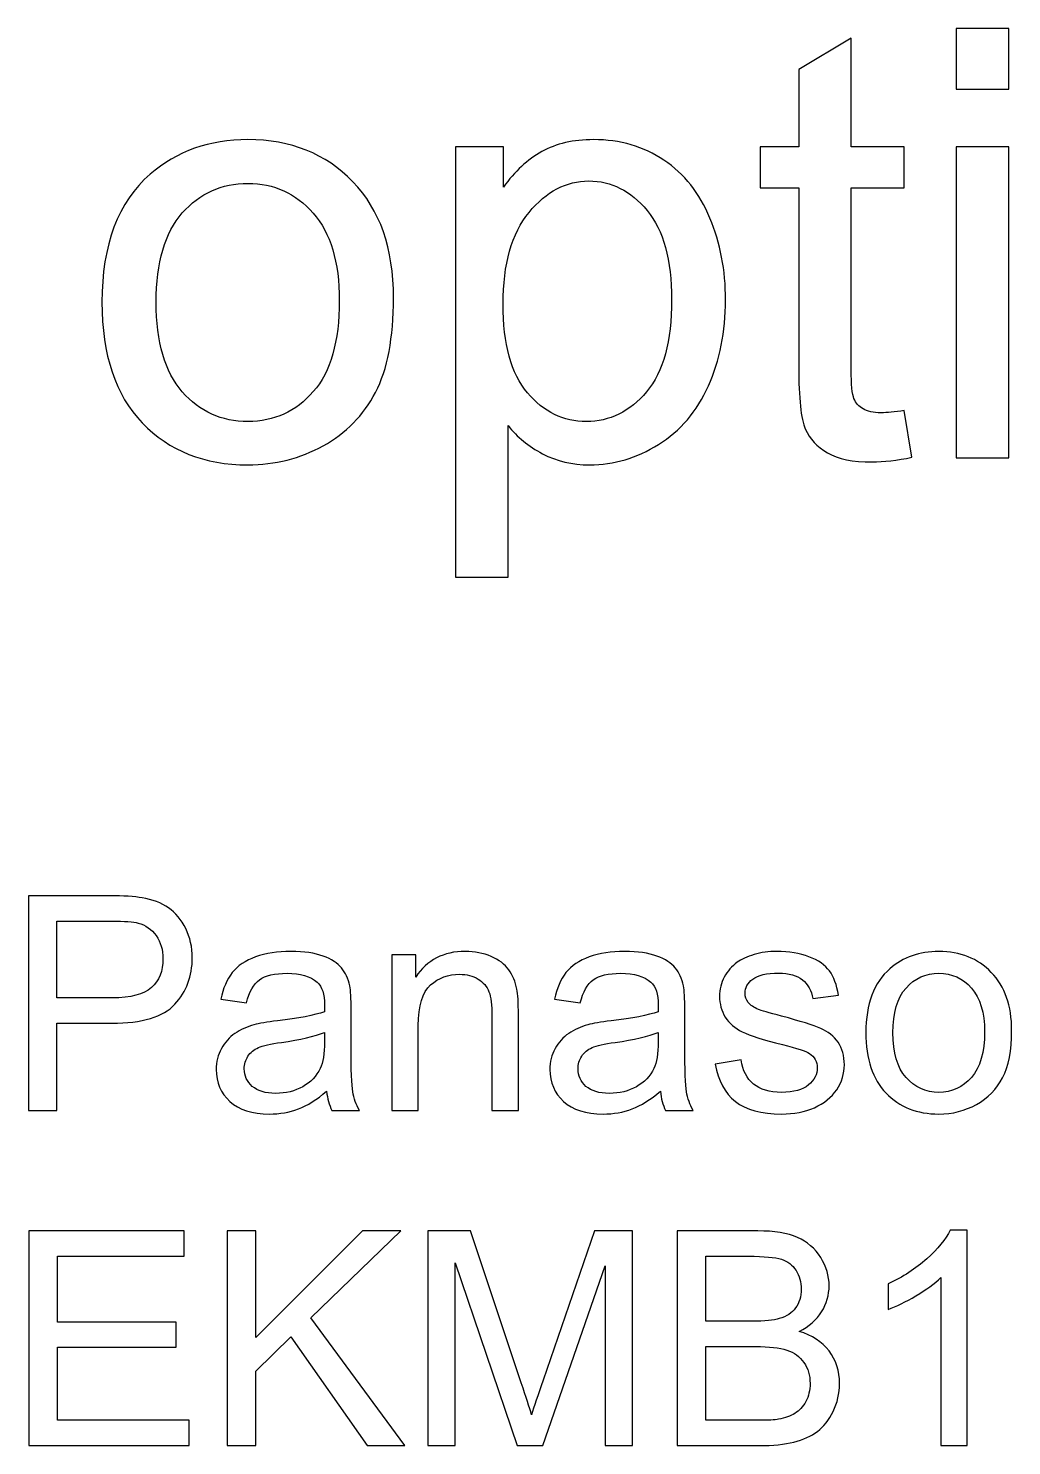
# Model space of a CAD drawing. Header units: inches. Extents: x -3.1 to 14.9, y -9.8 to 5.5.
# Drawn here: x 0.196 to 0.742, y 3.233 to 4.02 of the extents above; entities that cross this region are included whole.
import ezdxf

# ---------------------------------------------------------------- set-up
doc = ezdxf.new("R2010")
doc.units = ezdxf.units.IN
doc.header["$MEASUREMENT"] = 0
doc.layers.add('Layer 1', color=7, linetype='Continuous')

msp = doc.modelspace()

# ---------------------------------------------------------------- linework, layer by layer
at = {"layer": 'Layer 1', "color": 250}
for points, knots in [([(0.71135, 3.98665), (0.71135, 3.98665), (0.71135, 4.02037), (0.71135, 4.02037), (0.71135, 4.02037), (0.71135, 4.02037), (0.74068, 4.02037), (0.74068, 4.02037), (0.74068, 4.02037), (0.74068, 4.02037), (0.74068, 3.98665), (0.74068, 3.98665), (0.74068, 3.98665), (0.74068, 3.98665), (0.71135, 3.98665), (0.71135, 3.98665)], [0, 0, 0, 0, 0.2, 0.2, 0.2, 0.2, 0.4, 0.4, 0.4, 0.4, 0.6, 0.6, 0.6, 0.6, 1, 1, 1, 1]), ([(0.68257, 3.80798), (0.68257, 3.80798), (0.68679, 3.78209), (0.68679, 3.78209), (0.68679, 3.78209), (0.67857, 3.78037), (0.67118, 3.77948), (0.66468, 3.77948), (0.66468, 3.77948), (0.65402, 3.77948), (0.64579, 3.78115), (0.63991, 3.78454), (0.63991, 3.78454), (0.63407, 3.78787), (0.62996, 3.79231), (0.62757, 3.79781), (0.62757, 3.79781), (0.62518, 3.80326), (0.62396, 3.81481), (0.62396, 3.83237), (0.62396, 3.83237), (0.62396, 3.83237), (0.62396, 3.93181), (0.62396, 3.93181), (0.62396, 3.93181), (0.62396, 3.93181), (0.60246, 3.93181), (0.60246, 3.93181), (0.60246, 3.93181), (0.60246, 3.93181), (0.60246, 3.95459), (0.60246, 3.95459), (0.60246, 3.95459), (0.60246, 3.95459), (0.62396, 3.95459), (0.62396, 3.95459), (0.62396, 3.95459), (0.62396, 3.95459), (0.62396, 3.99743), (0.62396, 3.99743), (0.62396, 3.99743), (0.62396, 3.99743), (0.65313, 4.01498), (0.65313, 4.01498), (0.65313, 4.01498), (0.65313, 4.01498), (0.65313, 3.95459), (0.65313, 3.95459), (0.65313, 3.95459), (0.65313, 3.95459), (0.68257, 3.95459), (0.68257, 3.95459), (0.68257, 3.95459), (0.68257, 3.95459), (0.68257, 3.93181), (0.68257, 3.93181), (0.68257, 3.93181), (0.68257, 3.93181), (0.65313, 3.93181), (0.65313, 3.93181), (0.65313, 3.93181), (0.65313, 3.93181), (0.65313, 3.83076), (0.65313, 3.83076), (0.65313, 3.83076), (0.65313, 3.82237), (0.65363, 3.81704), (0.65463, 3.81465), (0.65463, 3.81465), (0.65568, 3.81226), (0.65735, 3.81037), (0.65968, 3.80893), (0.65968, 3.80893), (0.66202, 3.80754), (0.66535, 3.80681), (0.66968, 3.80681), (0.66968, 3.80681), (0.67296, 3.80681), (0.67724, 3.8072), (0.68257, 3.80798)], [0, 0, 0, 0, 0.047619, 0.047619, 0.047619, 0.047619, 0.095238, 0.095238, 0.095238, 0.095238, 0.142857, 0.142857, 0.142857, 0.142857, 0.190476, 0.190476, 0.190476, 0.190476, 0.238095, 0.238095, 0.238095, 0.238095, 0.285714, 0.285714, 0.285714, 0.285714, 0.333333, 0.333333, 0.333333, 0.333333, 0.380952, 0.380952, 0.380952, 0.380952, 0.428571, 0.428571, 0.428571, 0.428571, 0.47619, 0.47619, 0.47619, 0.47619, 0.52381, 0.52381, 0.52381, 0.52381, 0.571429, 0.571429, 0.571429, 0.571429, 0.619048, 0.619048, 0.619048, 0.619048, 0.666667, 0.666667, 0.666667, 0.666667, 0.714286, 0.714286, 0.714286, 0.714286, 0.761905, 0.761905, 0.761905, 0.761905, 0.809524, 0.809524, 0.809524, 0.809524, 0.857143, 0.857143, 0.857143, 0.857143, 0.904762, 0.904762, 0.904762, 0.904762, 1, 1, 1, 1]), ([(0.2369, 3.8682), (0.2369, 3.9002), (0.24579, 3.92393), (0.26363, 3.93931), (0.26363, 3.93931), (0.27846, 3.95209), (0.29657, 3.95854), (0.31796, 3.95854), (0.31796, 3.95854), (0.34174, 3.95854), (0.36118, 3.95076), (0.37624, 3.93515), (0.37624, 3.93515), (0.39135, 3.91959), (0.39885, 3.89809), (0.39885, 3.87065), (0.39885, 3.87065), (0.39885, 3.84837), (0.39552, 3.83087), (0.38885, 3.81815), (0.38885, 3.81815), (0.38218, 3.80537), (0.37246, 3.79548), (0.35974, 3.78843), (0.35974, 3.78843), (0.34696, 3.78137), (0.33307, 3.77787), (0.31796, 3.77787), (0.31796, 3.77787), (0.29379, 3.77787), (0.27424, 3.78559), (0.25929, 3.80115), (0.25929, 3.80115), (0.24435, 3.81665), (0.2369, 3.83898), (0.2369, 3.8682)], [0, 0, 0, 0, 0.1, 0.1, 0.1, 0.1, 0.2, 0.2, 0.2, 0.2, 0.3, 0.3, 0.3, 0.3, 0.4, 0.4, 0.4, 0.4, 0.5, 0.5, 0.5, 0.5, 0.6, 0.6, 0.6, 0.6, 0.7, 0.7, 0.7, 0.7, 0.8, 0.8, 0.8, 0.8, 1, 1, 1, 1]), ([(0.43324, 3.71554), (0.43324, 3.71554), (0.43324, 3.95459), (0.43324, 3.95459), (0.43324, 3.95459), (0.43324, 3.95459), (0.4599, 3.95459), (0.4599, 3.95459), (0.4599, 3.95459), (0.4599, 3.95459), (0.4599, 3.93215), (0.4599, 3.93215), (0.4599, 3.93215), (0.46618, 3.94093), (0.47329, 3.94754), (0.48124, 3.95193), (0.48124, 3.95193), (0.48913, 3.95631), (0.49874, 3.95854), (0.51002, 3.95854), (0.51002, 3.95854), (0.52479, 3.95854), (0.53779, 3.9547), (0.54907, 3.94715), (0.54907, 3.94715), (0.5604, 3.93954), (0.5689, 3.92881), (0.57463, 3.91498), (0.57463, 3.91498), (0.58041, 3.90115), (0.58329, 3.88598), (0.58329, 3.86948), (0.58329, 3.86948), (0.58329, 3.85181), (0.58013, 3.83587), (0.57374, 3.8217), (0.57374, 3.8217), (0.5674, 3.80754), (0.55818, 3.7967), (0.54607, 3.78915), (0.54607, 3.78915), (0.53396, 3.78165), (0.52124, 3.77787), (0.5079, 3.77787), (0.5079, 3.77787), (0.49813, 3.77787), (0.4894, 3.77993), (0.48163, 3.78404), (0.48163, 3.78404), (0.47385, 3.78815), (0.46752, 3.79337), (0.46252, 3.79965), (0.46252, 3.79965), (0.46252, 3.79965), (0.46252, 3.71554), (0.46252, 3.71554), (0.46252, 3.71554), (0.46252, 3.71554), (0.43324, 3.71554), (0.43324, 3.71554)], [0, 0, 0, 0, 0.0625, 0.0625, 0.0625, 0.0625, 0.125, 0.125, 0.125, 0.125, 0.1875, 0.1875, 0.1875, 0.1875, 0.25, 0.25, 0.25, 0.25, 0.3125, 0.3125, 0.3125, 0.3125, 0.375, 0.375, 0.375, 0.375, 0.4375, 0.4375, 0.4375, 0.4375, 0.5, 0.5, 0.5, 0.5, 0.5625, 0.5625, 0.5625, 0.5625, 0.625, 0.625, 0.625, 0.625, 0.6875, 0.6875, 0.6875, 0.6875, 0.75, 0.75, 0.75, 0.75, 0.8125, 0.8125, 0.8125, 0.8125, 0.875, 0.875, 0.875, 0.875, 1, 1, 1, 1]), ([(0.71135, 3.78176), (0.71135, 3.78176), (0.71135, 3.95459), (0.71135, 3.95459), (0.71135, 3.95459), (0.71135, 3.95459), (0.74068, 3.95459), (0.74068, 3.95459), (0.74068, 3.95459), (0.74068, 3.95459), (0.74068, 3.78176), (0.74068, 3.78176), (0.74068, 3.78176), (0.74068, 3.78176), (0.71135, 3.78176), (0.71135, 3.78176)], [0, 0, 0, 0, 0.2, 0.2, 0.2, 0.2, 0.4, 0.4, 0.4, 0.4, 0.6, 0.6, 0.6, 0.6, 1, 1, 1, 1]), ([(0.26701, 3.8682), (0.26701, 3.84604), (0.27185, 3.82948), (0.28151, 3.81848), (0.28151, 3.81848), (0.29118, 3.80743), (0.30335, 3.80193), (0.31796, 3.80193), (0.31796, 3.80193), (0.33251, 3.80193), (0.34463, 3.80748), (0.35429, 3.81854), (0.35429, 3.81854), (0.3639, 3.82959), (0.36874, 3.84648), (0.36874, 3.86915), (0.36874, 3.86915), (0.36874, 3.89054), (0.3639, 3.90676), (0.35418, 3.91776), (0.35418, 3.91776), (0.34446, 3.92876), (0.3324, 3.93426), (0.31796, 3.93426), (0.31796, 3.93426), (0.30335, 3.93426), (0.29118, 3.92876), (0.28151, 3.91781), (0.28151, 3.91781), (0.27185, 3.90687), (0.26701, 3.89031), (0.26701, 3.8682)], [0, 0, 0, 0, 0.111111, 0.111111, 0.111111, 0.111111, 0.222222, 0.222222, 0.222222, 0.222222, 0.333333, 0.333333, 0.333333, 0.333333, 0.444444, 0.444444, 0.444444, 0.444444, 0.555556, 0.555556, 0.555556, 0.555556, 0.666667, 0.666667, 0.666667, 0.666667, 0.777778, 0.777778, 0.777778, 0.777778, 1, 1, 1, 1]), ([(0.45974, 3.8672), (0.45974, 3.84498), (0.46424, 3.82854), (0.47324, 3.81787), (0.47324, 3.81787), (0.48224, 3.80726), (0.49318, 3.80193), (0.50596, 3.80193), (0.50596, 3.80193), (0.51896, 3.80193), (0.53013, 3.80743), (0.5394, 3.81848), (0.5394, 3.81848), (0.54868, 3.82948), (0.55335, 3.84654), (0.55335, 3.86965), (0.55335, 3.86965), (0.55335, 3.8917), (0.54879, 3.90815), (0.53974, 3.91915), (0.53974, 3.91915), (0.53068, 3.93009), (0.51985, 3.93559), (0.50729, 3.93559), (0.50729, 3.93559), (0.49479, 3.93559), (0.48374, 3.92976), (0.47413, 3.91809), (0.47413, 3.91809), (0.46452, 3.90643), (0.45974, 3.88943), (0.45974, 3.8672)], [0, 0, 0, 0, 0.111111, 0.111111, 0.111111, 0.111111, 0.222222, 0.222222, 0.222222, 0.222222, 0.333333, 0.333333, 0.333333, 0.333333, 0.444444, 0.444444, 0.444444, 0.444444, 0.555556, 0.555556, 0.555556, 0.555556, 0.666667, 0.666667, 0.666667, 0.666667, 0.777778, 0.777778, 0.777778, 0.777778, 1, 1, 1, 1]), ([(0.196, 3.41916), (0.196, 3.41916), (0.196, 3.53846), (0.196, 3.53846), (0.196, 3.53846), (0.196, 3.53846), (0.241, 3.53846), (0.241, 3.53846), (0.241, 3.53846), (0.24891, 3.53846), (0.25497, 3.53808), (0.25914, 3.53733), (0.25914, 3.53733), (0.265, 3.53635), (0.26991, 3.53449), (0.27389, 3.53174), (0.27389, 3.53174), (0.27783, 3.52902), (0.28103, 3.52516), (0.28344, 3.52024), (0.28344, 3.52024), (0.28586, 3.5153), (0.28706, 3.50988), (0.28706, 3.50396), (0.28706, 3.50396), (0.28706, 3.49383), (0.28383, 3.48522), (0.27739, 3.47819), (0.27739, 3.47819), (0.27091, 3.47119), (0.25925, 3.46766), (0.24239, 3.46766), (0.24239, 3.46766), (0.24239, 3.46766), (0.21178, 3.46766), (0.21178, 3.46766), (0.21178, 3.46766), (0.21178, 3.46766), (0.21178, 3.41916), (0.21178, 3.41916), (0.21178, 3.41916), (0.21178, 3.41916), (0.196, 3.41916), (0.196, 3.41916)], [0, 0, 0, 0, 0.083333, 0.083333, 0.083333, 0.083333, 0.166667, 0.166667, 0.166667, 0.166667, 0.25, 0.25, 0.25, 0.25, 0.333333, 0.333333, 0.333333, 0.333333, 0.416667, 0.416667, 0.416667, 0.416667, 0.5, 0.5, 0.5, 0.5, 0.583333, 0.583333, 0.583333, 0.583333, 0.666667, 0.666667, 0.666667, 0.666667, 0.75, 0.75, 0.75, 0.75, 0.833333, 0.833333, 0.833333, 0.833333, 1, 1, 1, 1]), ([(0.21178, 3.48174), (0.21178, 3.48174), (0.24264, 3.48174), (0.24264, 3.48174), (0.24264, 3.48174), (0.25283, 3.48174), (0.26008, 3.48363), (0.26436, 3.48744), (0.26436, 3.48744), (0.26864, 3.49124), (0.27078, 3.49658), (0.27078, 3.50346), (0.27078, 3.50346), (0.27078, 3.50846), (0.26953, 3.51274), (0.267, 3.5163), (0.267, 3.5163), (0.26447, 3.51985), (0.26117, 3.52219), (0.25703, 3.52333), (0.25703, 3.52333), (0.25436, 3.52402), (0.24947, 3.52438), (0.2423, 3.52438), (0.2423, 3.52438), (0.2423, 3.52438), (0.21178, 3.52438), (0.21178, 3.52438), (0.21178, 3.52438), (0.21178, 3.52438), (0.21178, 3.48174), (0.21178, 3.48174)], [0, 0, 0, 0, 0.111111, 0.111111, 0.111111, 0.111111, 0.222222, 0.222222, 0.222222, 0.222222, 0.333333, 0.333333, 0.333333, 0.333333, 0.444444, 0.444444, 0.444444, 0.444444, 0.555556, 0.555556, 0.555556, 0.555556, 0.666667, 0.666667, 0.666667, 0.666667, 0.777778, 0.777778, 0.777778, 0.777778, 1, 1, 1, 1]), ([(0.36169, 3.42983), (0.35625, 3.42522), (0.35102, 3.42197), (0.34602, 3.42005), (0.34602, 3.42005), (0.341, 3.41816), (0.33561, 3.41722), (0.32986, 3.41722), (0.32986, 3.41722), (0.32036, 3.41722), (0.31308, 3.41952), (0.30797, 3.42416), (0.30797, 3.42416), (0.30289, 3.4288), (0.30033, 3.43474), (0.30033, 3.44194), (0.30033, 3.44194), (0.30033, 3.44619), (0.30128, 3.45005), (0.30322, 3.45355), (0.30322, 3.45355), (0.30514, 3.45705), (0.30767, 3.45985), (0.31078, 3.46197), (0.31078, 3.46197), (0.31391, 3.46408), (0.31741, 3.46569), (0.32133, 3.46677), (0.32133, 3.46677), (0.32419, 3.46752), (0.32852, 3.46827), (0.33433, 3.46897), (0.33433, 3.46897), (0.34617, 3.47038), (0.35489, 3.47205), (0.36047, 3.47402), (0.36047, 3.47402), (0.36052, 3.47602), (0.36055, 3.4773), (0.36055, 3.47783), (0.36055, 3.47783), (0.36055, 3.4838), (0.35917, 3.48802), (0.35639, 3.49044), (0.35639, 3.49044), (0.35267, 3.49377), (0.34708, 3.49541), (0.33972, 3.49541), (0.33972, 3.49541), (0.33283, 3.49541), (0.32775, 3.49422), (0.32444, 3.4918), (0.32444, 3.4918), (0.32117, 3.48938), (0.31875, 3.48511), (0.31717, 3.47896), (0.31717, 3.47896), (0.31717, 3.47896), (0.30286, 3.48094), (0.30286, 3.48094), (0.30286, 3.48094), (0.30417, 3.48705), (0.3063, 3.49202), (0.30928, 3.49577), (0.30928, 3.49577), (0.31225, 3.49955), (0.31658, 3.50246), (0.32222, 3.50449), (0.32222, 3.50449), (0.32786, 3.50652), (0.33439, 3.50755), (0.34183, 3.50755), (0.34183, 3.50755), (0.34922, 3.50755), (0.35519, 3.50666), (0.3598, 3.50494), (0.3598, 3.50494), (0.36441, 3.50319), (0.3678, 3.50102), (0.37, 3.49838), (0.37, 3.49838), (0.37217, 3.49574), (0.37367, 3.49244), (0.37455, 3.48841), (0.37455, 3.48841), (0.37502, 3.48591), (0.37528, 3.48141), (0.37528, 3.47491), (0.37528, 3.47491), (0.37528, 3.47491), (0.37528, 3.45538), (0.37528, 3.45538), (0.37528, 3.45538), (0.37528, 3.44174), (0.37558, 3.43313), (0.37622, 3.42955), (0.37622, 3.42955), (0.37683, 3.42594), (0.37808, 3.42247), (0.37991, 3.41916), (0.37991, 3.41916), (0.37991, 3.41916), (0.36461, 3.41916), (0.36461, 3.41916), (0.36461, 3.41916), (0.36311, 3.42219), (0.36211, 3.42574), (0.36169, 3.42983)], [0, 0, 0, 0, 0.035714, 0.035714, 0.035714, 0.035714, 0.071429, 0.071429, 0.071429, 0.071429, 0.107143, 0.107143, 0.107143, 0.107143, 0.142857, 0.142857, 0.142857, 0.142857, 0.178571, 0.178571, 0.178571, 0.178571, 0.214286, 0.214286, 0.214286, 0.214286, 0.25, 0.25, 0.25, 0.25, 0.285714, 0.285714, 0.285714, 0.285714, 0.321429, 0.321429, 0.321429, 0.321429, 0.357143, 0.357143, 0.357143, 0.357143, 0.392857, 0.392857, 0.392857, 0.392857, 0.428571, 0.428571, 0.428571, 0.428571, 0.464286, 0.464286, 0.464286, 0.464286, 0.5, 0.5, 0.5, 0.5, 0.535714, 0.535714, 0.535714, 0.535714, 0.571429, 0.571429, 0.571429, 0.571429, 0.607143, 0.607143, 0.607143, 0.607143, 0.642857, 0.642857, 0.642857, 0.642857, 0.678571, 0.678571, 0.678571, 0.678571, 0.714286, 0.714286, 0.714286, 0.714286, 0.75, 0.75, 0.75, 0.75, 0.785714, 0.785714, 0.785714, 0.785714, 0.821429, 0.821429, 0.821429, 0.821429, 0.857143, 0.857143, 0.857143, 0.857143, 0.892857, 0.892857, 0.892857, 0.892857, 0.928571, 0.928571, 0.928571, 0.928571, 1, 1, 1, 1]), ([(0.398, 3.41916), (0.398, 3.41916), (0.398, 3.50558), (0.398, 3.50558), (0.398, 3.50558), (0.398, 3.50558), (0.41116, 3.50558), (0.41116, 3.50558), (0.41116, 3.50558), (0.41116, 3.50558), (0.41116, 3.4933), (0.41116, 3.4933), (0.41116, 3.4933), (0.41752, 3.5028), (0.42669, 3.50755), (0.43866, 3.50755), (0.43866, 3.50755), (0.44389, 3.50755), (0.44866, 3.50661), (0.45302, 3.50474), (0.45302, 3.50474), (0.45741, 3.50285), (0.46066, 3.50041), (0.46283, 3.49735), (0.46283, 3.49735), (0.46502, 3.49433), (0.46652, 3.49072), (0.46741, 3.48655), (0.46741, 3.48655), (0.46794, 3.48383), (0.46822, 3.47908), (0.46822, 3.4723), (0.46822, 3.4723), (0.46822, 3.4723), (0.46822, 3.41916), (0.46822, 3.41916), (0.46822, 3.41916), (0.46822, 3.41916), (0.45355, 3.41916), (0.45355, 3.41916), (0.45355, 3.41916), (0.45355, 3.41916), (0.45355, 3.47174), (0.45355, 3.47174), (0.45355, 3.47174), (0.45355, 3.47769), (0.453, 3.48216), (0.45186, 3.48513), (0.45186, 3.48513), (0.45072, 3.48808), (0.44869, 3.49044), (0.4458, 3.49219), (0.4458, 3.49219), (0.44289, 3.49396), (0.4395, 3.49485), (0.43558, 3.49485), (0.43558, 3.49485), (0.42933, 3.49485), (0.42397, 3.49285), (0.41941, 3.48891), (0.41941, 3.48891), (0.41489, 3.48494), (0.41263, 3.47744), (0.41263, 3.46635), (0.41263, 3.46635), (0.41263, 3.46635), (0.41263, 3.41916), (0.41263, 3.41916), (0.41263, 3.41916), (0.41263, 3.41916), (0.398, 3.41916), (0.398, 3.41916)], [0, 0, 0, 0, 0.052632, 0.052632, 0.052632, 0.052632, 0.105263, 0.105263, 0.105263, 0.105263, 0.157895, 0.157895, 0.157895, 0.157895, 0.210526, 0.210526, 0.210526, 0.210526, 0.263158, 0.263158, 0.263158, 0.263158, 0.315789, 0.315789, 0.315789, 0.315789, 0.368421, 0.368421, 0.368421, 0.368421, 0.421053, 0.421053, 0.421053, 0.421053, 0.473684, 0.473684, 0.473684, 0.473684, 0.526316, 0.526316, 0.526316, 0.526316, 0.578947, 0.578947, 0.578947, 0.578947, 0.631579, 0.631579, 0.631579, 0.631579, 0.684211, 0.684211, 0.684211, 0.684211, 0.736842, 0.736842, 0.736842, 0.736842, 0.789474, 0.789474, 0.789474, 0.789474, 0.842105, 0.842105, 0.842105, 0.842105, 0.894737, 0.894737, 0.894737, 0.894737, 1, 1, 1, 1]), ([(0.54708, 3.42983), (0.54163, 3.42522), (0.53641, 3.42197), (0.53141, 3.42005), (0.53141, 3.42005), (0.52638, 3.41816), (0.521, 3.41722), (0.51524, 3.41722), (0.51524, 3.41722), (0.50574, 3.41722), (0.49847, 3.41952), (0.49335, 3.42416), (0.49335, 3.42416), (0.48827, 3.4288), (0.48572, 3.43474), (0.48572, 3.44194), (0.48572, 3.44194), (0.48572, 3.44619), (0.48666, 3.45005), (0.48861, 3.45355), (0.48861, 3.45355), (0.49052, 3.45705), (0.49305, 3.45985), (0.49616, 3.46197), (0.49616, 3.46197), (0.4993, 3.46408), (0.5028, 3.46569), (0.50672, 3.46677), (0.50672, 3.46677), (0.50958, 3.46752), (0.51391, 3.46827), (0.51972, 3.46897), (0.51972, 3.46897), (0.53155, 3.47038), (0.54027, 3.47205), (0.54585, 3.47402), (0.54585, 3.47402), (0.54591, 3.47602), (0.54594, 3.4773), (0.54594, 3.47783), (0.54594, 3.47783), (0.54594, 3.4838), (0.54455, 3.48802), (0.54177, 3.49044), (0.54177, 3.49044), (0.53805, 3.49377), (0.53246, 3.49541), (0.52511, 3.49541), (0.52511, 3.49541), (0.51822, 3.49541), (0.51313, 3.49422), (0.50983, 3.4918), (0.50983, 3.4918), (0.50655, 3.48938), (0.50413, 3.48511), (0.50255, 3.47896), (0.50255, 3.47896), (0.50255, 3.47896), (0.48824, 3.48094), (0.48824, 3.48094), (0.48824, 3.48094), (0.48955, 3.48705), (0.49169, 3.49202), (0.49466, 3.49577), (0.49466, 3.49577), (0.49763, 3.49955), (0.50197, 3.50246), (0.50761, 3.50449), (0.50761, 3.50449), (0.51324, 3.50652), (0.51977, 3.50755), (0.52722, 3.50755), (0.52722, 3.50755), (0.53461, 3.50755), (0.54058, 3.50666), (0.54519, 3.50494), (0.54519, 3.50494), (0.5498, 3.50319), (0.55319, 3.50102), (0.55538, 3.49838), (0.55538, 3.49838), (0.55755, 3.49574), (0.55905, 3.49244), (0.55994, 3.48841), (0.55994, 3.48841), (0.56041, 3.48591), (0.56066, 3.48141), (0.56066, 3.47491), (0.56066, 3.47491), (0.56066, 3.47491), (0.56066, 3.45538), (0.56066, 3.45538), (0.56066, 3.45538), (0.56066, 3.44174), (0.56096, 3.43313), (0.56161, 3.42955), (0.56161, 3.42955), (0.56222, 3.42594), (0.56346, 3.42247), (0.5653, 3.41916), (0.5653, 3.41916), (0.5653, 3.41916), (0.54999, 3.41916), (0.54999, 3.41916), (0.54999, 3.41916), (0.54849, 3.42219), (0.54749, 3.42574), (0.54708, 3.42983)], [0, 0, 0, 0, 0.035714, 0.035714, 0.035714, 0.035714, 0.071429, 0.071429, 0.071429, 0.071429, 0.107143, 0.107143, 0.107143, 0.107143, 0.142857, 0.142857, 0.142857, 0.142857, 0.178571, 0.178571, 0.178571, 0.178571, 0.214286, 0.214286, 0.214286, 0.214286, 0.25, 0.25, 0.25, 0.25, 0.285714, 0.285714, 0.285714, 0.285714, 0.321429, 0.321429, 0.321429, 0.321429, 0.357143, 0.357143, 0.357143, 0.357143, 0.392857, 0.392857, 0.392857, 0.392857, 0.428571, 0.428571, 0.428571, 0.428571, 0.464286, 0.464286, 0.464286, 0.464286, 0.5, 0.5, 0.5, 0.5, 0.535714, 0.535714, 0.535714, 0.535714, 0.571429, 0.571429, 0.571429, 0.571429, 0.607143, 0.607143, 0.607143, 0.607143, 0.642857, 0.642857, 0.642857, 0.642857, 0.678571, 0.678571, 0.678571, 0.678571, 0.714286, 0.714286, 0.714286, 0.714286, 0.75, 0.75, 0.75, 0.75, 0.785714, 0.785714, 0.785714, 0.785714, 0.821429, 0.821429, 0.821429, 0.821429, 0.857143, 0.857143, 0.857143, 0.857143, 0.892857, 0.892857, 0.892857, 0.892857, 0.928571, 0.928571, 0.928571, 0.928571, 1, 1, 1, 1]), ([(0.57752, 3.44497), (0.57752, 3.44497), (0.59199, 3.44724), (0.59199, 3.44724), (0.59199, 3.44724), (0.5928, 3.44144), (0.59507, 3.437), (0.5988, 3.43388), (0.5988, 3.43388), (0.60249, 3.4308), (0.60769, 3.42924), (0.61438, 3.42924), (0.61438, 3.42924), (0.6211, 3.42924), (0.6261, 3.43063), (0.62935, 3.43335), (0.62935, 3.43335), (0.6326, 3.43611), (0.63424, 3.43933), (0.63424, 3.443), (0.63424, 3.443), (0.63424, 3.44633), (0.6328, 3.44891), (0.62991, 3.45083), (0.62991, 3.45083), (0.62791, 3.45213), (0.62291, 3.45377), (0.61494, 3.45577), (0.61494, 3.45577), (0.60422, 3.4585), (0.59674, 3.46083), (0.5926, 3.46283), (0.5926, 3.46283), (0.58846, 3.4648), (0.5853, 3.46755), (0.58316, 3.47105), (0.58316, 3.47105), (0.58102, 3.47455), (0.57994, 3.47841), (0.57994, 3.48263), (0.57994, 3.48263), (0.57994, 3.4865), (0.58083, 3.49005), (0.5826, 3.49333), (0.5826, 3.49333), (0.58435, 3.49663), (0.58677, 3.49935), (0.5898, 3.50152), (0.5898, 3.50152), (0.59207, 3.50319), (0.59519, 3.50463), (0.5991, 3.5058), (0.5991, 3.5058), (0.60305, 3.50696), (0.60727, 3.50755), (0.61177, 3.50755), (0.61177, 3.50755), (0.61855, 3.50755), (0.62449, 3.50655), (0.62963, 3.50461), (0.62963, 3.50461), (0.63477, 3.50266), (0.63855, 3.50002), (0.64099, 3.49669), (0.64099, 3.49669), (0.64344, 3.49333), (0.6451, 3.48888), (0.64602, 3.4833), (0.64602, 3.4833), (0.64602, 3.4833), (0.63172, 3.48133), (0.63172, 3.48133), (0.63172, 3.48133), (0.63105, 3.48577), (0.62916, 3.48924), (0.62605, 3.49174), (0.62605, 3.49174), (0.62294, 3.49424), (0.61852, 3.4955), (0.61283, 3.4955), (0.61283, 3.4955), (0.6061, 3.4955), (0.6013, 3.49438), (0.59844, 3.49216), (0.59844, 3.49216), (0.59555, 3.48994), (0.5941, 3.48733), (0.5941, 3.48435), (0.5941, 3.48435), (0.5941, 3.48244), (0.59472, 3.48074), (0.59591, 3.47922), (0.59591, 3.47922), (0.5971, 3.47763), (0.59896, 3.47635), (0.60152, 3.4753), (0.60152, 3.4753), (0.60299, 3.47477), (0.6073, 3.47352), (0.61446, 3.47158), (0.61446, 3.47158), (0.62483, 3.4688), (0.63205, 3.46655), (0.63613, 3.46477), (0.63613, 3.46477), (0.64024, 3.46302), (0.64346, 3.46044), (0.6458, 3.45708), (0.6458, 3.45708), (0.64813, 3.45372), (0.6493, 3.44955), (0.6493, 3.44455), (0.6493, 3.44455), (0.6493, 3.43966), (0.64785, 3.43508), (0.64502, 3.43074), (0.64502, 3.43074), (0.64216, 3.42644), (0.63805, 3.42311), (0.63269, 3.42074), (0.63269, 3.42074), (0.62733, 3.41838), (0.62124, 3.41722), (0.61446, 3.41722), (0.61446, 3.41722), (0.60322, 3.41722), (0.59466, 3.41955), (0.58877, 3.42422), (0.58877, 3.42422), (0.58288, 3.42888), (0.57913, 3.4358), (0.57752, 3.44497)], [0, 0, 0, 0, 0.029412, 0.029412, 0.029412, 0.029412, 0.058824, 0.058824, 0.058824, 0.058824, 0.088235, 0.088235, 0.088235, 0.088235, 0.117647, 0.117647, 0.117647, 0.117647, 0.147059, 0.147059, 0.147059, 0.147059, 0.176471, 0.176471, 0.176471, 0.176471, 0.205882, 0.205882, 0.205882, 0.205882, 0.235294, 0.235294, 0.235294, 0.235294, 0.264706, 0.264706, 0.264706, 0.264706, 0.294118, 0.294118, 0.294118, 0.294118, 0.323529, 0.323529, 0.323529, 0.323529, 0.352941, 0.352941, 0.352941, 0.352941, 0.382353, 0.382353, 0.382353, 0.382353, 0.411765, 0.411765, 0.411765, 0.411765, 0.441176, 0.441176, 0.441176, 0.441176, 0.470588, 0.470588, 0.470588, 0.470588, 0.5, 0.5, 0.5, 0.5, 0.529412, 0.529412, 0.529412, 0.529412, 0.558824, 0.558824, 0.558824, 0.558824, 0.588235, 0.588235, 0.588235, 0.588235, 0.617647, 0.617647, 0.617647, 0.617647, 0.647059, 0.647059, 0.647059, 0.647059, 0.676471, 0.676471, 0.676471, 0.676471, 0.705882, 0.705882, 0.705882, 0.705882, 0.735294, 0.735294, 0.735294, 0.735294, 0.764706, 0.764706, 0.764706, 0.764706, 0.794118, 0.794118, 0.794118, 0.794118, 0.823529, 0.823529, 0.823529, 0.823529, 0.852941, 0.852941, 0.852941, 0.852941, 0.882353, 0.882353, 0.882353, 0.882353, 0.911765, 0.911765, 0.911765, 0.911765, 0.941176, 0.941176, 0.941176, 0.941176, 1, 1, 1, 1]), ([(0.66124, 3.46238), (0.66124, 3.47838), (0.66569, 3.49024), (0.67461, 3.49794), (0.67461, 3.49794), (0.68202, 3.50433), (0.69108, 3.50755), (0.70177, 3.50755), (0.70177, 3.50755), (0.71366, 3.50755), (0.72338, 3.50366), (0.73091, 3.49585), (0.73091, 3.49585), (0.73846, 3.48808), (0.74222, 3.47733), (0.74222, 3.46361), (0.74222, 3.46361), (0.74222, 3.45247), (0.74055, 3.44372), (0.73722, 3.43735), (0.73722, 3.43735), (0.73388, 3.43097), (0.72902, 3.42602), (0.72266, 3.4225), (0.72266, 3.4225), (0.71627, 3.41897), (0.70933, 3.41722), (0.70177, 3.41722), (0.70177, 3.41722), (0.68969, 3.41722), (0.67991, 3.42108), (0.67244, 3.42885), (0.67244, 3.42885), (0.66496, 3.43661), (0.66124, 3.44777), (0.66124, 3.46238)], [0, 0, 0, 0, 0.1, 0.1, 0.1, 0.1, 0.2, 0.2, 0.2, 0.2, 0.3, 0.3, 0.3, 0.3, 0.4, 0.4, 0.4, 0.4, 0.5, 0.5, 0.5, 0.5, 0.6, 0.6, 0.6, 0.6, 0.7, 0.7, 0.7, 0.7, 0.8, 0.8, 0.8, 0.8, 1, 1, 1, 1]), ([(0.6763, 3.46238), (0.6763, 3.4513), (0.67872, 3.44302), (0.68355, 3.43752), (0.68355, 3.43752), (0.68838, 3.432), (0.69446, 3.42924), (0.70177, 3.42924), (0.70177, 3.42924), (0.70905, 3.42924), (0.71511, 3.43202), (0.71994, 3.43755), (0.71994, 3.43755), (0.72474, 3.44308), (0.72716, 3.45152), (0.72716, 3.46285), (0.72716, 3.46285), (0.72716, 3.47355), (0.72474, 3.48166), (0.71988, 3.48716), (0.71988, 3.48716), (0.71502, 3.49266), (0.70899, 3.49541), (0.70177, 3.49541), (0.70177, 3.49541), (0.69446, 3.49541), (0.68838, 3.49266), (0.68355, 3.48719), (0.68355, 3.48719), (0.67872, 3.48172), (0.6763, 3.47344), (0.6763, 3.46238)], [0, 0, 0, 0, 0.111111, 0.111111, 0.111111, 0.111111, 0.222222, 0.222222, 0.222222, 0.222222, 0.333333, 0.333333, 0.333333, 0.333333, 0.444444, 0.444444, 0.444444, 0.444444, 0.555556, 0.555556, 0.555556, 0.555556, 0.666667, 0.666667, 0.666667, 0.666667, 0.777778, 0.777778, 0.777778, 0.777778, 1, 1, 1, 1]), ([(0.36047, 3.46255), (0.35514, 3.46035), (0.34717, 3.45852), (0.33655, 3.457), (0.33655, 3.457), (0.33052, 3.45613), (0.32625, 3.45516), (0.32378, 3.45408), (0.32378, 3.45408), (0.32128, 3.453), (0.31933, 3.45141), (0.318, 3.4493), (0.318, 3.4493), (0.31664, 3.44722), (0.31594, 3.44491), (0.31594, 3.44235), (0.31594, 3.44235), (0.31594, 3.43844), (0.31744, 3.43519), (0.32039, 3.43258), (0.32039, 3.43258), (0.32333, 3.43), (0.32767, 3.42869), (0.33336, 3.42869), (0.33336, 3.42869), (0.339, 3.42869), (0.34402, 3.42991), (0.34841, 3.43238), (0.34841, 3.43238), (0.3528, 3.43485), (0.35605, 3.43824), (0.35811, 3.44252), (0.35811, 3.44252), (0.35969, 3.44583), (0.36047, 3.45072), (0.36047, 3.45716), (0.36047, 3.45716), (0.36047, 3.45716), (0.36047, 3.46255), (0.36047, 3.46255)], [0, 0, 0, 0, 0.090909, 0.090909, 0.090909, 0.090909, 0.181818, 0.181818, 0.181818, 0.181818, 0.272727, 0.272727, 0.272727, 0.272727, 0.363636, 0.363636, 0.363636, 0.363636, 0.454545, 0.454545, 0.454545, 0.454545, 0.545455, 0.545455, 0.545455, 0.545455, 0.636364, 0.636364, 0.636364, 0.636364, 0.727273, 0.727273, 0.727273, 0.727273, 0.818182, 0.818182, 0.818182, 0.818182, 1, 1, 1, 1]), ([(0.54585, 3.46255), (0.54052, 3.46035), (0.53255, 3.45852), (0.52194, 3.457), (0.52194, 3.457), (0.51591, 3.45613), (0.51163, 3.45516), (0.50916, 3.45408), (0.50916, 3.45408), (0.50666, 3.453), (0.50472, 3.45141), (0.50338, 3.4493), (0.50338, 3.4493), (0.50202, 3.44722), (0.50133, 3.44491), (0.50133, 3.44235), (0.50133, 3.44235), (0.50133, 3.43844), (0.50283, 3.43519), (0.50577, 3.43258), (0.50577, 3.43258), (0.50872, 3.43), (0.51305, 3.42869), (0.51874, 3.42869), (0.51874, 3.42869), (0.52438, 3.42869), (0.52941, 3.42991), (0.5338, 3.43238), (0.5338, 3.43238), (0.53819, 3.43485), (0.54144, 3.43824), (0.54349, 3.44252), (0.54349, 3.44252), (0.54508, 3.44583), (0.54585, 3.45072), (0.54585, 3.45716), (0.54585, 3.45716), (0.54585, 3.45716), (0.54585, 3.46255), (0.54585, 3.46255)], [0, 0, 0, 0, 0.090909, 0.090909, 0.090909, 0.090909, 0.181818, 0.181818, 0.181818, 0.181818, 0.272727, 0.272727, 0.272727, 0.272727, 0.363636, 0.363636, 0.363636, 0.363636, 0.454545, 0.454545, 0.454545, 0.454545, 0.545455, 0.545455, 0.545455, 0.545455, 0.636364, 0.636364, 0.636364, 0.636364, 0.727273, 0.727273, 0.727273, 0.727273, 0.818182, 0.818182, 0.818182, 0.818182, 1, 1, 1, 1]), ([(0.19633, 3.23297), (0.19633, 3.23297), (0.19633, 3.35227), (0.19633, 3.35227), (0.19633, 3.35227), (0.19633, 3.35227), (0.28258, 3.35227), (0.28258, 3.35227), (0.28258, 3.35227), (0.28258, 3.35227), (0.28258, 3.33819), (0.28258, 3.33819), (0.28258, 3.33819), (0.28258, 3.33819), (0.21211, 3.33819), (0.21211, 3.33819), (0.21211, 3.33819), (0.21211, 3.33819), (0.21211, 3.30166), (0.21211, 3.30166), (0.21211, 3.30166), (0.21211, 3.30166), (0.27811, 3.30166), (0.27811, 3.30166), (0.27811, 3.30166), (0.27811, 3.30166), (0.27811, 3.28766), (0.27811, 3.28766), (0.27811, 3.28766), (0.27811, 3.28766), (0.21211, 3.28766), (0.21211, 3.28766), (0.21211, 3.28766), (0.21211, 3.28766), (0.21211, 3.24705), (0.21211, 3.24705), (0.21211, 3.24705), (0.21211, 3.24705), (0.28536, 3.24705), (0.28536, 3.24705), (0.28536, 3.24705), (0.28536, 3.24705), (0.28536, 3.23297), (0.28536, 3.23297), (0.28536, 3.23297), (0.28536, 3.23297), (0.19633, 3.23297), (0.19633, 3.23297)], [0, 0, 0, 0, 0.076923, 0.076923, 0.076923, 0.076923, 0.153846, 0.153846, 0.153846, 0.153846, 0.230769, 0.230769, 0.230769, 0.230769, 0.307692, 0.307692, 0.307692, 0.307692, 0.384615, 0.384615, 0.384615, 0.384615, 0.461538, 0.461538, 0.461538, 0.461538, 0.538462, 0.538462, 0.538462, 0.538462, 0.615385, 0.615385, 0.615385, 0.615385, 0.692308, 0.692308, 0.692308, 0.692308, 0.769231, 0.769231, 0.769231, 0.769231, 0.846154, 0.846154, 0.846154, 0.846154, 1, 1, 1, 1]), ([(0.3065, 3.23297), (0.3065, 3.23297), (0.3065, 3.35227), (0.3065, 3.35227), (0.3065, 3.35227), (0.3065, 3.35227), (0.3223, 3.35227), (0.3223, 3.35227), (0.3223, 3.35227), (0.3223, 3.35227), (0.3223, 3.29311), (0.3223, 3.29311), (0.3223, 3.29311), (0.3223, 3.29311), (0.38155, 3.35227), (0.38155, 3.35227), (0.38155, 3.35227), (0.38155, 3.35227), (0.40294, 3.35227), (0.40294, 3.35227), (0.40294, 3.35227), (0.40294, 3.35227), (0.35289, 3.30394), (0.35289, 3.30394), (0.35289, 3.30394), (0.35289, 3.30394), (0.40513, 3.23297), (0.40513, 3.23297), (0.40513, 3.23297), (0.40513, 3.23297), (0.3843, 3.23297), (0.3843, 3.23297), (0.3843, 3.23297), (0.3843, 3.23297), (0.34183, 3.29336), (0.34183, 3.29336), (0.34183, 3.29336), (0.34183, 3.29336), (0.3223, 3.2743), (0.3223, 3.2743), (0.3223, 3.2743), (0.3223, 3.2743), (0.3223, 3.23297), (0.3223, 3.23297), (0.3223, 3.23297), (0.3223, 3.23297), (0.3065, 3.23297), (0.3065, 3.23297)], [0, 0, 0, 0, 0.076923, 0.076923, 0.076923, 0.076923, 0.153846, 0.153846, 0.153846, 0.153846, 0.230769, 0.230769, 0.230769, 0.230769, 0.307692, 0.307692, 0.307692, 0.307692, 0.384615, 0.384615, 0.384615, 0.384615, 0.461538, 0.461538, 0.461538, 0.461538, 0.538462, 0.538462, 0.538462, 0.538462, 0.615385, 0.615385, 0.615385, 0.615385, 0.692308, 0.692308, 0.692308, 0.692308, 0.769231, 0.769231, 0.769231, 0.769231, 0.846154, 0.846154, 0.846154, 0.846154, 1, 1, 1, 1]), ([(0.41783, 3.23297), (0.41783, 3.23297), (0.41783, 3.35227), (0.41783, 3.35227), (0.41783, 3.35227), (0.41783, 3.35227), (0.44161, 3.35227), (0.44161, 3.35227), (0.44161, 3.35227), (0.44161, 3.35227), (0.46983, 3.2678), (0.46983, 3.2678), (0.46983, 3.2678), (0.47244, 3.25994), (0.47436, 3.25405), (0.47552, 3.25013), (0.47552, 3.25013), (0.47689, 3.25447), (0.479, 3.26086), (0.48189, 3.26928), (0.48189, 3.26928), (0.48189, 3.26928), (0.51044, 3.35227), (0.51044, 3.35227), (0.51044, 3.35227), (0.51044, 3.35227), (0.53169, 3.35227), (0.53169, 3.35227), (0.53169, 3.35227), (0.53169, 3.35227), (0.53169, 3.23297), (0.53169, 3.23297), (0.53169, 3.23297), (0.53169, 3.23297), (0.51647, 3.23297), (0.51647, 3.23297), (0.51647, 3.23297), (0.51647, 3.23297), (0.51647, 3.33283), (0.51647, 3.33283), (0.51647, 3.33283), (0.51647, 3.33283), (0.4818, 3.23297), (0.4818, 3.23297), (0.4818, 3.23297), (0.4818, 3.23297), (0.46755, 3.23297), (0.46755, 3.23297), (0.46755, 3.23297), (0.46755, 3.23297), (0.43305, 3.33452), (0.43305, 3.33452), (0.43305, 3.33452), (0.43305, 3.33452), (0.43305, 3.23297), (0.43305, 3.23297), (0.43305, 3.23297), (0.43305, 3.23297), (0.41783, 3.23297), (0.41783, 3.23297)], [0, 0, 0, 0, 0.0625, 0.0625, 0.0625, 0.0625, 0.125, 0.125, 0.125, 0.125, 0.1875, 0.1875, 0.1875, 0.1875, 0.25, 0.25, 0.25, 0.25, 0.3125, 0.3125, 0.3125, 0.3125, 0.375, 0.375, 0.375, 0.375, 0.4375, 0.4375, 0.4375, 0.4375, 0.5, 0.5, 0.5, 0.5, 0.5625, 0.5625, 0.5625, 0.5625, 0.625, 0.625, 0.625, 0.625, 0.6875, 0.6875, 0.6875, 0.6875, 0.75, 0.75, 0.75, 0.75, 0.8125, 0.8125, 0.8125, 0.8125, 0.875, 0.875, 0.875, 0.875, 1, 1, 1, 1]), ([(0.55649, 3.23297), (0.55649, 3.23297), (0.55649, 3.35227), (0.55649, 3.35227), (0.55649, 3.35227), (0.55649, 3.35227), (0.60127, 3.35227), (0.60127, 3.35227), (0.60127, 3.35227), (0.61038, 3.35227), (0.61769, 3.35105), (0.62319, 3.34866), (0.62319, 3.34866), (0.62872, 3.34624), (0.63302, 3.34252), (0.63613, 3.3375), (0.63613, 3.3375), (0.63924, 3.3325), (0.64083, 3.32724), (0.64083, 3.32174), (0.64083, 3.32174), (0.64083, 3.31666), (0.63944, 3.31186), (0.63666, 3.30736), (0.63666, 3.30736), (0.63391, 3.30286), (0.62972, 3.29922), (0.62413, 3.29644), (0.62413, 3.29644), (0.63135, 3.29433), (0.63688, 3.29072), (0.64077, 3.28563), (0.64077, 3.28563), (0.64466, 3.28052), (0.6466, 3.2745), (0.6466, 3.26755), (0.6466, 3.26755), (0.6466, 3.26197), (0.64541, 3.25678), (0.64305, 3.25197), (0.64305, 3.25197), (0.64069, 3.24716), (0.63777, 3.24347), (0.6343, 3.24086), (0.6343, 3.24086), (0.63083, 3.23825), (0.62646, 3.2363), (0.62124, 3.23497), (0.62124, 3.23497), (0.61602, 3.23363), (0.6096, 3.23297), (0.60199, 3.23297), (0.60199, 3.23297), (0.60199, 3.23297), (0.55649, 3.23297), (0.55649, 3.23297)], [0, 0, 0, 0, 0.066667, 0.066667, 0.066667, 0.066667, 0.133333, 0.133333, 0.133333, 0.133333, 0.2, 0.2, 0.2, 0.2, 0.266667, 0.266667, 0.266667, 0.266667, 0.333333, 0.333333, 0.333333, 0.333333, 0.4, 0.4, 0.4, 0.4, 0.466667, 0.466667, 0.466667, 0.466667, 0.533333, 0.533333, 0.533333, 0.533333, 0.6, 0.6, 0.6, 0.6, 0.666667, 0.666667, 0.666667, 0.666667, 0.733333, 0.733333, 0.733333, 0.733333, 0.8, 0.8, 0.8, 0.8, 0.866667, 0.866667, 0.866667, 0.866667, 1, 1, 1, 1]), ([(0.71755, 3.23297), (0.71755, 3.23297), (0.70291, 3.23297), (0.70291, 3.23297), (0.70291, 3.23297), (0.70291, 3.23297), (0.70291, 3.3263), (0.70291, 3.3263), (0.70291, 3.3263), (0.69938, 3.32294), (0.69477, 3.31958), (0.68905, 3.31622), (0.68905, 3.31622), (0.6833, 3.31286), (0.67816, 3.31033), (0.6736, 3.30866), (0.6736, 3.30866), (0.6736, 3.30866), (0.6736, 3.3228), (0.6736, 3.3228), (0.6736, 3.3228), (0.6818, 3.32666), (0.68896, 3.33133), (0.6951, 3.3368), (0.6951, 3.3368), (0.70121, 3.3423), (0.70557, 3.34761), (0.70813, 3.35277), (0.70813, 3.35277), (0.70813, 3.35277), (0.71755, 3.35277), (0.71755, 3.35277), (0.71755, 3.35277), (0.71755, 3.35277), (0.71755, 3.23297), (0.71755, 3.23297)], [0, 0, 0, 0, 0.1, 0.1, 0.1, 0.1, 0.2, 0.2, 0.2, 0.2, 0.3, 0.3, 0.3, 0.3, 0.4, 0.4, 0.4, 0.4, 0.5, 0.5, 0.5, 0.5, 0.6, 0.6, 0.6, 0.6, 0.7, 0.7, 0.7, 0.7, 0.8, 0.8, 0.8, 0.8, 1, 1, 1, 1]), ([(0.5723, 3.30213), (0.5723, 3.30213), (0.59811, 3.30213), (0.59811, 3.30213), (0.59811, 3.30213), (0.60507, 3.30213), (0.6101, 3.30261), (0.61316, 3.30352), (0.61316, 3.30352), (0.61716, 3.30472), (0.62019, 3.30669), (0.62222, 3.30947), (0.62222, 3.30947), (0.62424, 3.31224), (0.62527, 3.31572), (0.62527, 3.31989), (0.62527, 3.31989), (0.62527, 3.32383), (0.62433, 3.32733), (0.62244, 3.33033), (0.62244, 3.33033), (0.62052, 3.33336), (0.6178, 3.33541), (0.6143, 3.33652), (0.6143, 3.33652), (0.61077, 3.33763), (0.60472, 3.33819), (0.59613, 3.33819), (0.59613, 3.33819), (0.59613, 3.33819), (0.5723, 3.33819), (0.5723, 3.33819), (0.5723, 3.33819), (0.5723, 3.33819), (0.5723, 3.30213), (0.5723, 3.30213)], [0, 0, 0, 0, 0.1, 0.1, 0.1, 0.1, 0.2, 0.2, 0.2, 0.2, 0.3, 0.3, 0.3, 0.3, 0.4, 0.4, 0.4, 0.4, 0.5, 0.5, 0.5, 0.5, 0.6, 0.6, 0.6, 0.6, 0.7, 0.7, 0.7, 0.7, 0.8, 0.8, 0.8, 0.8, 1, 1, 1, 1]), ([(0.5723, 3.24705), (0.5723, 3.24705), (0.60199, 3.24705), (0.60199, 3.24705), (0.60199, 3.24705), (0.6071, 3.24705), (0.61069, 3.24725), (0.61274, 3.24761), (0.61274, 3.24761), (0.61638, 3.24828), (0.61941, 3.24936), (0.62185, 3.25089), (0.62185, 3.25089), (0.6243, 3.25239), (0.6263, 3.25461), (0.62788, 3.2575), (0.62788, 3.2575), (0.62944, 3.26041), (0.63024, 3.26374), (0.63024, 3.26755), (0.63024, 3.26755), (0.63024, 3.272), (0.6291, 3.27586), (0.62683, 3.27916), (0.62683, 3.27916), (0.62455, 3.28244), (0.62138, 3.28474), (0.61733, 3.28608), (0.61733, 3.28608), (0.6133, 3.28739), (0.60746, 3.28805), (0.59988, 3.28805), (0.59988, 3.28805), (0.59988, 3.28805), (0.5723, 3.28805), (0.5723, 3.28805), (0.5723, 3.28805), (0.5723, 3.28805), (0.5723, 3.24705), (0.5723, 3.24705)], [0, 0, 0, 0, 0.090909, 0.090909, 0.090909, 0.090909, 0.181818, 0.181818, 0.181818, 0.181818, 0.272727, 0.272727, 0.272727, 0.272727, 0.363636, 0.363636, 0.363636, 0.363636, 0.454545, 0.454545, 0.454545, 0.454545, 0.545455, 0.545455, 0.545455, 0.545455, 0.636364, 0.636364, 0.636364, 0.636364, 0.727273, 0.727273, 0.727273, 0.727273, 0.818182, 0.818182, 0.818182, 0.818182, 1, 1, 1, 1])]:
    msp.add_open_spline(points, degree=3, knots=knots, dxfattribs=at)

doc.saveas('drawing.dxf')
